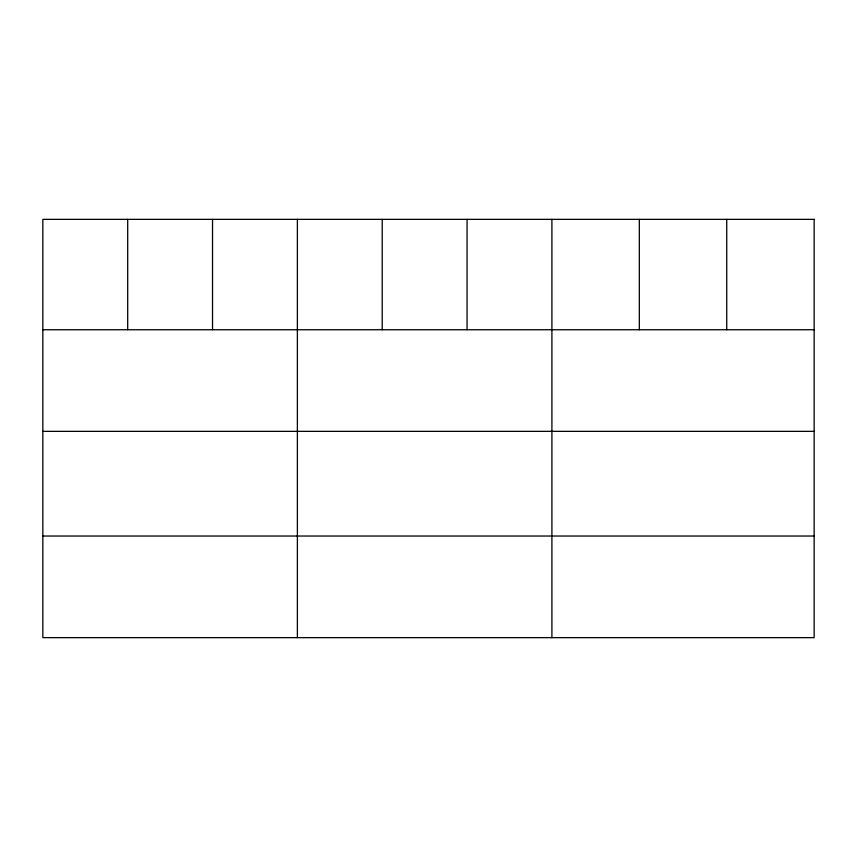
<?xml version="1.0" encoding="UTF-8"?>
<svg xmlns="http://www.w3.org/2000/svg" width="857" height="857" viewBox="0 0 857 857"><rect width="100%" height="100%" fill="white"/><g stroke="black" fill="none" stroke-linecap="round" stroke-linejoin="round"><path stroke-width="1.29" d="M42.85 329.741L814.15 329.741M42.85 431.35L814.15 431.35M42.85 536.032L814.15 536.032M726.736 219.36L726.736 329.741M639.322 219.36L639.322 329.741M551.908 219.36L551.908 637.64M467.065 219.36L467.065 329.741M382.222 219.36L382.222 329.741M297.379 219.36L297.379 637.64M212.536 219.36L212.536 329.741M127.693 219.36L127.693 329.741M814.15 219.36L42.85 219.36L42.85 637.64L814.15 637.64L814.15 219.36"/></g></svg>
